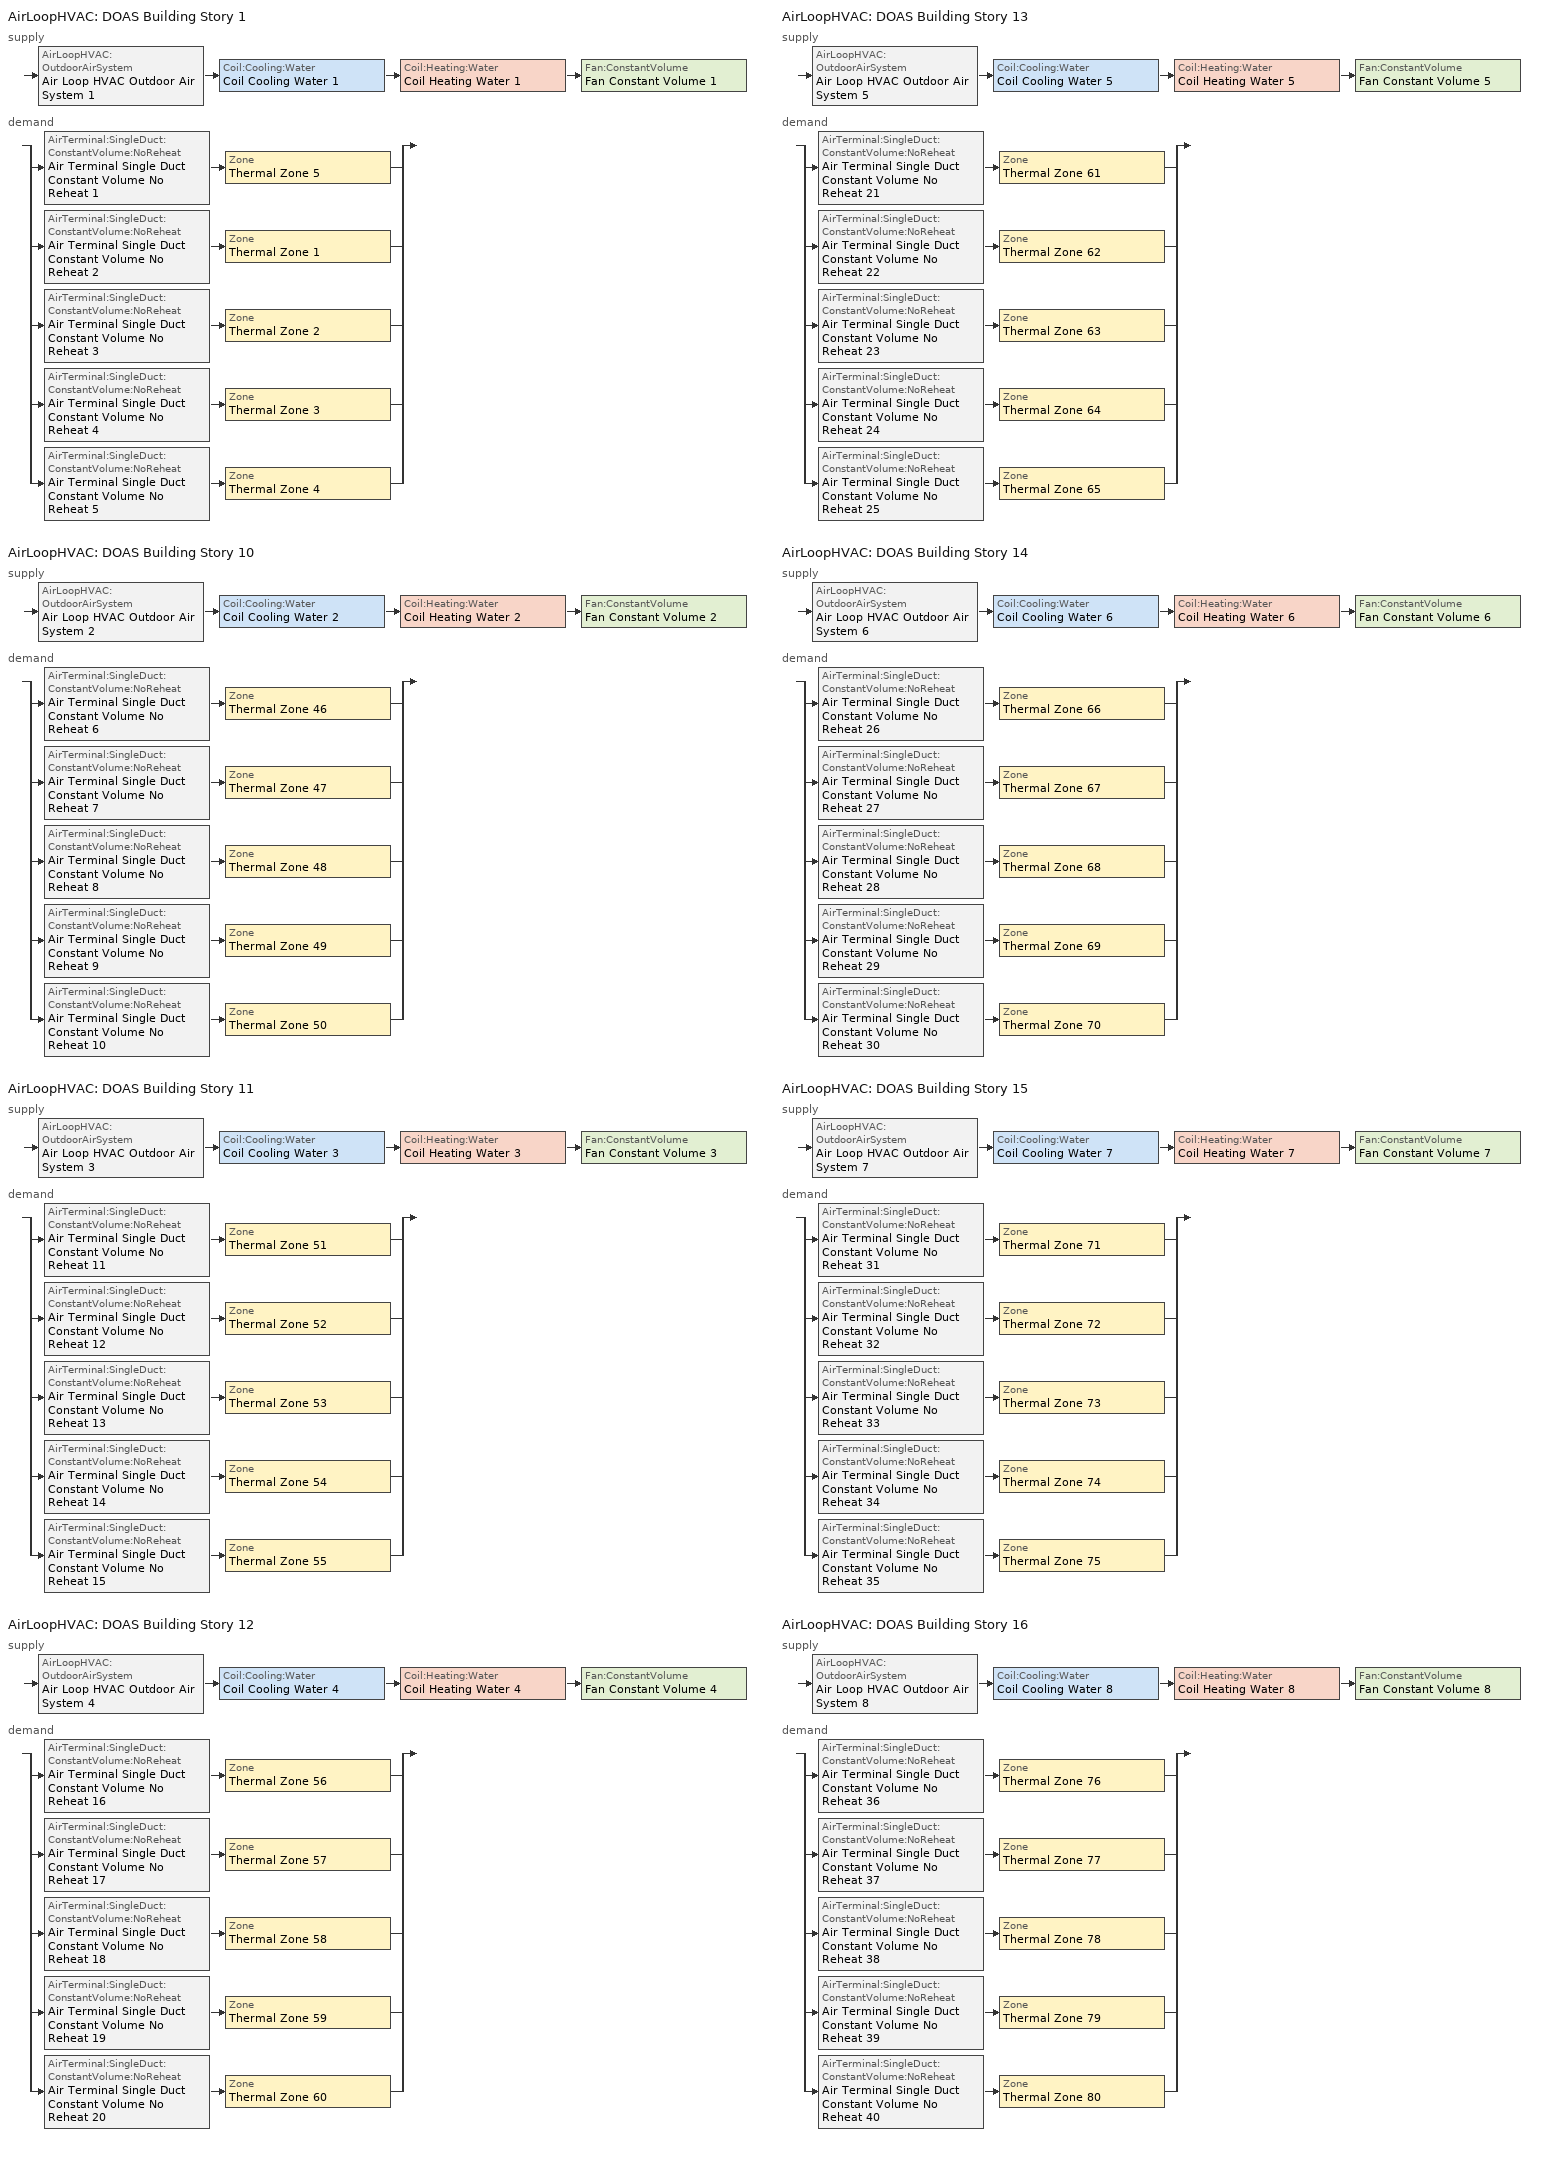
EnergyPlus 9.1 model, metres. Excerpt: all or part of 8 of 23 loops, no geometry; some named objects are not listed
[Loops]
AirLoopHVAC 'DOAS Building Story 1'
 supply: AirLoopHVAC:OutdoorAirSystem 'Air Loop HVAC Outdoor Air System 1' > Coil:Cooling:Water 'Coil Cooling Water 1' > Coil:Heating:Water 'Coil Heating Water 1' > Fan:ConstantVolume 'Fan Constant Volume 1'
 demand: split
  | AirTerminal:SingleDuct:ConstantVolume:NoReheat 'Air Terminal Single Duct Constant Volume No Reheat 1' > Zone 'Thermal Zone 5'
  | AirTerminal:SingleDuct:ConstantVolume:NoReheat 'Air Terminal Single Duct Constant Volume No Reheat 2' > Zone 'Thermal Zone 1'
  | AirTerminal:SingleDuct:ConstantVolume:NoReheat 'Air Terminal Single Duct Constant Volume No Reheat 3' > Zone 'Thermal Zone 2'
  | AirTerminal:SingleDuct:ConstantVolume:NoReheat 'Air Terminal Single Duct Constant Volume No Reheat 4' > Zone 'Thermal Zone 3'
  | AirTerminal:SingleDuct:ConstantVolume:NoReheat 'Air Terminal Single Duct Constant Volume No Reheat 5' > Zone 'Thermal Zone 4'
AirLoopHVAC 'DOAS Building Story 10'
 supply: AirLoopHVAC:OutdoorAirSystem 'Air Loop HVAC Outdoor Air System 2' > Coil:Cooling:Water 'Coil Cooling Water 2' > Coil:Heating:Water 'Coil Heating Water 2' > Fan:ConstantVolume 'Fan Constant Volume 2'
 demand: split
  | AirTerminal:SingleDuct:ConstantVolume:NoReheat 'Air Terminal Single Duct Constant Volume No Reheat 6' > Zone 'Thermal Zone 46'
  | AirTerminal:SingleDuct:ConstantVolume:NoReheat 'Air Terminal Single Duct Constant Volume No Reheat 7' > Zone 'Thermal Zone 47'
  | AirTerminal:SingleDuct:ConstantVolume:NoReheat 'Air Terminal Single Duct Constant Volume No Reheat 8' > Zone 'Thermal Zone 48'
  | AirTerminal:SingleDuct:ConstantVolume:NoReheat 'Air Terminal Single Duct Constant Volume No Reheat 9' > Zone 'Thermal Zone 49'
  | AirTerminal:SingleDuct:ConstantVolume:NoReheat 'Air Terminal Single Duct Constant Volume No Reheat 10' > Zone 'Thermal Zone 50'
AirLoopHVAC 'DOAS Building Story 11'
 supply: AirLoopHVAC:OutdoorAirSystem 'Air Loop HVAC Outdoor Air System 3' > Coil:Cooling:Water 'Coil Cooling Water 3' > Coil:Heating:Water 'Coil Heating Water 3' > Fan:ConstantVolume 'Fan Constant Volume 3'
 demand: split
  | AirTerminal:SingleDuct:ConstantVolume:NoReheat 'Air Terminal Single Duct Constant Volume No Reheat 11' > Zone 'Thermal Zone 51'
  | AirTerminal:SingleDuct:ConstantVolume:NoReheat 'Air Terminal Single Duct Constant Volume No Reheat 12' > Zone 'Thermal Zone 52'
  | AirTerminal:SingleDuct:ConstantVolume:NoReheat 'Air Terminal Single Duct Constant Volume No Reheat 13' > Zone 'Thermal Zone 53'
  | AirTerminal:SingleDuct:ConstantVolume:NoReheat 'Air Terminal Single Duct Constant Volume No Reheat 14' > Zone 'Thermal Zone 54'
  | AirTerminal:SingleDuct:ConstantVolume:NoReheat 'Air Terminal Single Duct Constant Volume No Reheat 15' > Zone 'Thermal Zone 55'
AirLoopHVAC 'DOAS Building Story 12'
 supply: AirLoopHVAC:OutdoorAirSystem 'Air Loop HVAC Outdoor Air System 4' > Coil:Cooling:Water 'Coil Cooling Water 4' > Coil:Heating:Water 'Coil Heating Water 4' > Fan:ConstantVolume 'Fan Constant Volume 4'
 demand: split
  | AirTerminal:SingleDuct:ConstantVolume:NoReheat 'Air Terminal Single Duct Constant Volume No Reheat 16' > Zone 'Thermal Zone 56'
  | AirTerminal:SingleDuct:ConstantVolume:NoReheat 'Air Terminal Single Duct Constant Volume No Reheat 17' > Zone 'Thermal Zone 57'
  | AirTerminal:SingleDuct:ConstantVolume:NoReheat 'Air Terminal Single Duct Constant Volume No Reheat 18' > Zone 'Thermal Zone 58'
  | AirTerminal:SingleDuct:ConstantVolume:NoReheat 'Air Terminal Single Duct Constant Volume No Reheat 19' > Zone 'Thermal Zone 59'
  | AirTerminal:SingleDuct:ConstantVolume:NoReheat 'Air Terminal Single Duct Constant Volume No Reheat 20' > Zone 'Thermal Zone 60'
AirLoopHVAC 'DOAS Building Story 13'
 supply: AirLoopHVAC:OutdoorAirSystem 'Air Loop HVAC Outdoor Air System 5' > Coil:Cooling:Water 'Coil Cooling Water 5' > Coil:Heating:Water 'Coil Heating Water 5' > Fan:ConstantVolume 'Fan Constant Volume 5'
 demand: split
  | AirTerminal:SingleDuct:ConstantVolume:NoReheat 'Air Terminal Single Duct Constant Volume No Reheat 21' > Zone 'Thermal Zone 61'
  | AirTerminal:SingleDuct:ConstantVolume:NoReheat 'Air Terminal Single Duct Constant Volume No Reheat 22' > Zone 'Thermal Zone 62'
  | AirTerminal:SingleDuct:ConstantVolume:NoReheat 'Air Terminal Single Duct Constant Volume No Reheat 23' > Zone 'Thermal Zone 63'
  | AirTerminal:SingleDuct:ConstantVolume:NoReheat 'Air Terminal Single Duct Constant Volume No Reheat 24' > Zone 'Thermal Zone 64'
  | AirTerminal:SingleDuct:ConstantVolume:NoReheat 'Air Terminal Single Duct Constant Volume No Reheat 25' > Zone 'Thermal Zone 65'
AirLoopHVAC 'DOAS Building Story 14'
 supply: AirLoopHVAC:OutdoorAirSystem 'Air Loop HVAC Outdoor Air System 6' > Coil:Cooling:Water 'Coil Cooling Water 6' > Coil:Heating:Water 'Coil Heating Water 6' > Fan:ConstantVolume 'Fan Constant Volume 6'
 demand: split
  | AirTerminal:SingleDuct:ConstantVolume:NoReheat 'Air Terminal Single Duct Constant Volume No Reheat 26' > Zone 'Thermal Zone 66'
  | AirTerminal:SingleDuct:ConstantVolume:NoReheat 'Air Terminal Single Duct Constant Volume No Reheat 27' > Zone 'Thermal Zone 67'
  | AirTerminal:SingleDuct:ConstantVolume:NoReheat 'Air Terminal Single Duct Constant Volume No Reheat 28' > Zone 'Thermal Zone 68'
  | AirTerminal:SingleDuct:ConstantVolume:NoReheat 'Air Terminal Single Duct Constant Volume No Reheat 29' > Zone 'Thermal Zone 69'
  | AirTerminal:SingleDuct:ConstantVolume:NoReheat 'Air Terminal Single Duct Constant Volume No Reheat 30' > Zone 'Thermal Zone 70'
AirLoopHVAC 'DOAS Building Story 15'
 supply: AirLoopHVAC:OutdoorAirSystem 'Air Loop HVAC Outdoor Air System 7' > Coil:Cooling:Water 'Coil Cooling Water 7' > Coil:Heating:Water 'Coil Heating Water 7' > Fan:ConstantVolume 'Fan Constant Volume 7'
 demand: split
  | AirTerminal:SingleDuct:ConstantVolume:NoReheat 'Air Terminal Single Duct Constant Volume No Reheat 31' > Zone 'Thermal Zone 71'
  | AirTerminal:SingleDuct:ConstantVolume:NoReheat 'Air Terminal Single Duct Constant Volume No Reheat 32' > Zone 'Thermal Zone 72'
  | AirTerminal:SingleDuct:ConstantVolume:NoReheat 'Air Terminal Single Duct Constant Volume No Reheat 33' > Zone 'Thermal Zone 73'
  | AirTerminal:SingleDuct:ConstantVolume:NoReheat 'Air Terminal Single Duct Constant Volume No Reheat 34' > Zone 'Thermal Zone 74'
  | AirTerminal:SingleDuct:ConstantVolume:NoReheat 'Air Terminal Single Duct Constant Volume No Reheat 35' > Zone 'Thermal Zone 75'
AirLoopHVAC 'DOAS Building Story 16'
 supply: AirLoopHVAC:OutdoorAirSystem 'Air Loop HVAC Outdoor Air System 8' > Coil:Cooling:Water 'Coil Cooling Water 8' > Coil:Heating:Water 'Coil Heating Water 8' > Fan:ConstantVolume 'Fan Constant Volume 8'
 demand: split
  | AirTerminal:SingleDuct:ConstantVolume:NoReheat 'Air Terminal Single Duct Constant Volume No Reheat 36' > Zone 'Thermal Zone 76'
  | AirTerminal:SingleDuct:ConstantVolume:NoReheat 'Air Terminal Single Duct Constant Volume No Reheat 37' > Zone 'Thermal Zone 77'
  | AirTerminal:SingleDuct:ConstantVolume:NoReheat 'Air Terminal Single Duct Constant Volume No Reheat 38' > Zone 'Thermal Zone 78'
  | AirTerminal:SingleDuct:ConstantVolume:NoReheat 'Air Terminal Single Duct Constant Volume No Reheat 39' > Zone 'Thermal Zone 79'
  | AirTerminal:SingleDuct:ConstantVolume:NoReheat 'Air Terminal Single Duct Constant Volume No Reheat 40' > Zone 'Thermal Zone 80'
[ZoneControl:Thermostat]
Name | Zone or ZoneList | Control Type Schedule | Control 1
Thermal Zone 1 Thermostat | Thermal Zone 1 | Thermal Zone 1 Thermostat Schedule | Thermostat Setpoint Dual Setpoint 1
Thermal Zone 2 Thermostat | Thermal Zone 2 | Thermal Zone 2 Thermostat Schedule | Thermostat Setpoint Dual Setpoint 20
Thermal Zone 3 Thermostat | Thermal Zone 3 | Thermal Zone 3 Thermostat Schedule | Thermostat Setpoint Dual Setpoint 19
Thermal Zone 4 Thermostat | Thermal Zone 4 | Thermal Zone 4 Thermostat Schedule | Thermostat Setpoint Dual Setpoint 16
Thermal Zone 46 Thermostat | Thermal Zone 46 | Thermal Zone 46 Thermostat Schedule | Thermostat Setpoint Dual Setpoint 75
Thermal Zone 47 Thermostat | Thermal Zone 47 | Thermal Zone 47 Thermostat Schedule | Thermostat Setpoint Dual Setpoint 76
Thermal Zone 48 Thermostat | Thermal Zone 48 | Thermal Zone 48 Thermostat Schedule | Thermostat Setpoint Dual Setpoint 77
Thermal Zone 49 Thermostat | Thermal Zone 49 | Thermal Zone 49 Thermostat Schedule | Thermostat Setpoint Dual Setpoint 78
Thermal Zone 5 Thermostat | Thermal Zone 5 | Thermal Zone 5 Thermostat Schedule | Thermostat Setpoint Dual Setpoint 17
Thermal Zone 50 Thermostat | Thermal Zone 50 | Thermal Zone 50 Thermostat Schedule | Thermostat Setpoint Dual Setpoint 79
Thermal Zone 51 Thermostat | Thermal Zone 51 | Thermal Zone 51 Thermostat Schedule | Thermostat Setpoint Dual Setpoint 80
Thermal Zone 52 Thermostat | Thermal Zone 52 | Thermal Zone 52 Thermostat Schedule | Thermostat Setpoint Dual Setpoint 81
Thermal Zone 53 Thermostat | Thermal Zone 53 | Thermal Zone 53 Thermostat Schedule | Thermostat Setpoint Dual Setpoint 82
Thermal Zone 54 Thermostat | Thermal Zone 54 | Thermal Zone 54 Thermostat Schedule | Thermostat Setpoint Dual Setpoint 83
Thermal Zone 55 Thermostat | Thermal Zone 55 | Thermal Zone 55 Thermostat Schedule | Thermostat Setpoint Dual Setpoint 84
Thermal Zone 56 Thermostat | Thermal Zone 56 | Thermal Zone 56 Thermostat Schedule | Thermostat Setpoint Dual Setpoint 85
Thermal Zone 57 Thermostat | Thermal Zone 57 | Thermal Zone 57 Thermostat Schedule | Thermostat Setpoint Dual Setpoint 86
Thermal Zone 58 Thermostat | Thermal Zone 58 | Thermal Zone 58 Thermostat Schedule | Thermostat Setpoint Dual Setpoint 87
Thermal Zone 59 Thermostat | Thermal Zone 59 | Thermal Zone 59 Thermostat Schedule | Thermostat Setpoint Dual Setpoint 88
Thermal Zone 60 Thermostat | Thermal Zone 60 | Thermal Zone 60 Thermostat Schedule | Thermostat Setpoint Dual Setpoint 89
Thermal Zone 61 Thermostat | Thermal Zone 61 | Thermal Zone 61 Thermostat Schedule | Thermostat Setpoint Dual Setpoint 90
Thermal Zone 62 Thermostat | Thermal Zone 62 | Thermal Zone 62 Thermostat Schedule | Thermostat Setpoint Dual Setpoint 91
Thermal Zone 63 Thermostat | Thermal Zone 63 | Thermal Zone 63 Thermostat Schedule | Thermostat Setpoint Dual Setpoint 92
Thermal Zone 64 Thermostat | Thermal Zone 64 | Thermal Zone 64 Thermostat Schedule | Thermostat Setpoint Dual Setpoint 93
Thermal Zone 65 Thermostat | Thermal Zone 65 | Thermal Zone 65 Thermostat Schedule | Thermostat Setpoint Dual Setpoint 94
Thermal Zone 66 Thermostat | Thermal Zone 66 | Thermal Zone 66 Thermostat Schedule | Thermostat Setpoint Dual Setpoint 95
Thermal Zone 67 Thermostat | Thermal Zone 67 | Thermal Zone 67 Thermostat Schedule | Thermostat Setpoint Dual Setpoint 96
Thermal Zone 68 Thermostat | Thermal Zone 68 | Thermal Zone 68 Thermostat Schedule | Thermostat Setpoint Dual Setpoint 97
Thermal Zone 69 Thermostat | Thermal Zone 69 | Thermal Zone 69 Thermostat Schedule | Thermostat Setpoint Dual Setpoint 98
Thermal Zone 70 Thermostat | Thermal Zone 70 | Thermal Zone 70 Thermostat Schedule | Thermostat Setpoint Dual Setpoint 99
Thermal Zone 71 Thermostat | Thermal Zone 71 | Thermal Zone 71 Thermostat Schedule | Thermostat Setpoint Dual Setpoint 100
Thermal Zone 72 Thermostat | Thermal Zone 72 | Thermal Zone 72 Thermostat Schedule | Thermostat Setpoint Dual Setpoint 40
Thermal Zone 73 Thermostat | Thermal Zone 73 | Thermal Zone 73 Thermostat Schedule | Thermostat Setpoint Dual Setpoint 41
Thermal Zone 74 Thermostat | Thermal Zone 74 | Thermal Zone 74 Thermostat Schedule | Thermostat Setpoint Dual Setpoint 42
Thermal Zone 75 Thermostat | Thermal Zone 75 | Thermal Zone 75 Thermostat Schedule | Thermostat Setpoint Dual Setpoint 43
Thermal Zone 76 Thermostat | Thermal Zone 76 | Thermal Zone 76 Thermostat Schedule | Thermostat Setpoint Dual Setpoint 44
Thermal Zone 77 Thermostat | Thermal Zone 77 | Thermal Zone 77 Thermostat Schedule | Thermostat Setpoint Dual Setpoint 45
Thermal Zone 78 Thermostat | Thermal Zone 78 | Thermal Zone 78 Thermostat Schedule | Thermostat Setpoint Dual Setpoint 38
Thermal Zone 79 Thermostat | Thermal Zone 79 | Thermal Zone 79 Thermostat Schedule | Thermostat Setpoint Dual Setpoint 39
Thermal Zone 80 Thermostat | Thermal Zone 80 | Thermal Zone 80 Thermostat Schedule | Thermostat Setpoint Dual Setpoint 37
[ThermostatSetpoint:DualSetpoint] Heating Setpoint Temperature Schedule=Medium Office HtgSetp; Cooling Setpoint Temperature Schedule=Medium Office ClgSetp
Thermostat Setpoint Dual Setpoint 1; Thermostat Setpoint Dual Setpoint 20; Thermostat Setpoint Dual Setpoint 19; Thermostat Setpoint Dual Setpoint 16; Thermostat Setpoint Dual Setpoint 75; Thermostat Setpoint Dual Setpoint 76; Thermostat Setpoint Dual Setpoint 77; Thermostat Setpoint Dual Setpoint 78; Thermostat Setpoint Dual Setpoint 17; Thermostat Setpoint Dual Setpoint 79; Thermostat Setpoint Dual Setpoint 80; Thermostat Setpoint Dual Setpoint 81; Thermostat Setpoint Dual Setpoint 82; Thermostat Setpoint Dual Setpoint 83; Thermostat Setpoint Dual Setpoint 84; Thermostat Setpoint Dual Setpoint 85; Thermostat Setpoint Dual Setpoint 86; Thermostat Setpoint Dual Setpoint 87; Thermostat Setpoint Dual Setpoint 88; Thermostat Setpoint Dual Setpoint 89; Thermostat Setpoint Dual Setpoint 90; Thermostat Setpoint Dual Setpoint 91; Thermostat Setpoint Dual Setpoint 92; Thermostat Setpoint Dual Setpoint 93; Thermostat Setpoint Dual Setpoint 94; Thermostat Setpoint Dual Setpoint 95; Thermostat Setpoint Dual Setpoint 96; Thermostat Setpoint Dual Setpoint 97; Thermostat Setpoint Dual Setpoint 98; Thermostat Setpoint Dual Setpoint 99; Thermostat Setpoint Dual Setpoint 100; Thermostat Setpoint Dual Setpoint 40; Thermostat Setpoint Dual Setpoint 41; Thermostat Setpoint Dual Setpoint 42; Thermostat Setpoint Dual Setpoint 43; Thermostat Setpoint Dual Setpoint 44; Thermostat Setpoint Dual Setpoint 45; Thermostat Setpoint Dual Setpoint 38; Thermostat Setpoint Dual Setpoint 39; Thermostat Setpoint Dual Setpoint 37
[AirTerminal:SingleDuct:ConstantVolume:NoReheat] Availability Schedule=Always On Discrete; Maximum Air Flow Rate {m3/s}=AutoSize
Air Terminal Single Duct Constant Volume No Reheat 2; Air Terminal Single Duct Constant Volume No Reheat 3; Air Terminal Single Duct Constant Volume No Reheat 4; Air Terminal Single Duct Constant Volume No Reheat 5; Air Terminal Single Duct Constant Volume No Reheat 6; Air Terminal Single Duct Constant Volume No Reheat 7; Air Terminal Single Duct Constant Volume No Reheat 8; Air Terminal Single Duct Constant Volume No Reheat 9; Air Terminal Single Duct Constant Volume No Reheat 1; Air Terminal Single Duct Constant Volume No Reheat 10; Air Terminal Single Duct Constant Volume No Reheat 11; Air Terminal Single Duct Constant Volume No Reheat 12; Air Terminal Single Duct Constant Volume No Reheat 13; Air Terminal Single Duct Constant Volume No Reheat 14; Air Terminal Single Duct Constant Volume No Reheat 15; Air Terminal Single Duct Constant Volume No Reheat 16; Air Terminal Single Duct Constant Volume No Reheat 17; Air Terminal Single Duct Constant Volume No Reheat 18; Air Terminal Single Duct Constant Volume No Reheat 19; Air Terminal Single Duct Constant Volume No Reheat 20; Air Terminal Single Duct Constant Volume No Reheat 21; Air Terminal Single Duct Constant Volume No Reheat 22; Air Terminal Single Duct Constant Volume No Reheat 23; Air Terminal Single Duct Constant Volume No Reheat 24; Air Terminal Single Duct Constant Volume No Reheat 25; Air Terminal Single Duct Constant Volume No Reheat 26; Air Terminal Single Duct Constant Volume No Reheat 27; Air Terminal Single Duct Constant Volume No Reheat 28; Air Terminal Single Duct Constant Volume No Reheat 29; Air Terminal Single Duct Constant Volume No Reheat 30; Air Terminal Single Duct Constant Volume No Reheat 31; Air Terminal Single Duct Constant Volume No Reheat 32; Air Terminal Single Duct Constant Volume No Reheat 33; Air Terminal Single Duct Constant Volume No Reheat 34; Air Terminal Single Duct Constant Volume No Reheat 35; Air Terminal Single Duct Constant Volume No Reheat 36; Air Terminal Single Duct Constant Volume No Reheat 37; Air Terminal Single Duct Constant Volume No Reheat 38; Air Terminal Single Duct Constant Volume No Reheat 39; Air Terminal Single Duct Constant Volume No Reheat 40
[Coil:Cooling:Water] Availability Schedule=Always On Discrete; Design Water Flow Rate {m3/s}=Autosize; Design Air Flow Rate {m3/s}=Autosize; Design Inlet Water Temperature {C}=Autosize; Design Inlet Air Temperature {C}=Autosize; Design Outlet Air Temperature {C}=Autosize; Design Inlet Air Humidity Ratio {kgWater/kgDryAir}=Autosize; Design Outlet Air Humidity Ratio {kgWater/kgDryAir}=Autosize; Type of Analysis=SimpleAnalysis; Heat Exchanger Configuration=CrossFlow
Coil Cooling Water 1; Coil Cooling Water 2; Coil Cooling Water 3; Coil Cooling Water 4; Coil Cooling Water 5; Coil Cooling Water 6; Coil Cooling Water 7; Coil Cooling Water 8
[Coil:Heating:Water] Availability Schedule=Always On Discrete; U-Factor Times Area Value {W/K}=Autosize; Maximum Water Flow Rate {m3/s}=Autosize; Performance Input Method=UFactorTimesAreaAndDesignWaterFlowRate; Rated Capacity {W}=Autosize; Rated Inlet Water Temperature {C}=82.2; Rated Inlet Air Temperature {C}=16.6; Rated Outlet Water Temperature {C}=71.1; Rated Outlet Air Temperature {C}=32.2; Rated Ratio for Air and Water Convection=0.5
Coil Heating Water 1; Coil Heating Water 2; Coil Heating Water 3; Coil Heating Water 4; Coil Heating Water 5; Coil Heating Water 6; Coil Heating Water 7; Coil Heating Water 8
[Zone equipment]
Thermal Zone 1: Air Terminal Single Duct Constant Volume No Reheat 2, Zone HVAC Four Pipe Fan Coil 58
Thermal Zone 2: Air Terminal Single Duct Constant Volume No Reheat 3, Zone HVAC Four Pipe Fan Coil 57
Thermal Zone 3: Air Terminal Single Duct Constant Volume No Reheat 4, Zone HVAC Four Pipe Fan Coil 100
Thermal Zone 4: Air Terminal Single Duct Constant Volume No Reheat 5, Zone HVAC Four Pipe Fan Coil 72
Thermal Zone 46: Air Terminal Single Duct Constant Volume No Reheat 6, Zone HVAC Four Pipe Fan Coil 73
Thermal Zone 47: Air Terminal Single Duct Constant Volume No Reheat 7, Zone HVAC Four Pipe Fan Coil 68
Thermal Zone 48: Air Terminal Single Duct Constant Volume No Reheat 8, Zone HVAC Four Pipe Fan Coil 47
Thermal Zone 49: Air Terminal Single Duct Constant Volume No Reheat 9, Zone HVAC Four Pipe Fan Coil 45
Thermal Zone 5: Air Terminal Single Duct Constant Volume No Reheat 1, Zone HVAC Four Pipe Fan Coil 33
Thermal Zone 50: Air Terminal Single Duct Constant Volume No Reheat 10, Zone HVAC Four Pipe Fan Coil 43
Thermal Zone 51: Air Terminal Single Duct Constant Volume No Reheat 11, Zone HVAC Four Pipe Fan Coil 42
Thermal Zone 52: Air Terminal Single Duct Constant Volume No Reheat 12, Zone HVAC Four Pipe Fan Coil 38
Thermal Zone 53: Air Terminal Single Duct Constant Volume No Reheat 13, Zone HVAC Four Pipe Fan Coil 37
Thermal Zone 54: Air Terminal Single Duct Constant Volume No Reheat 14, Zone HVAC Four Pipe Fan Coil 39
Thermal Zone 55: Air Terminal Single Duct Constant Volume No Reheat 15, Zone HVAC Four Pipe Fan Coil 36
Thermal Zone 56: Air Terminal Single Duct Constant Volume No Reheat 16, Zone HVAC Four Pipe Fan Coil 44
Thermal Zone 57: Air Terminal Single Duct Constant Volume No Reheat 17, Zone HVAC Four Pipe Fan Coil 26
Thermal Zone 58: Air Terminal Single Duct Constant Volume No Reheat 18, Zone HVAC Four Pipe Fan Coil 22
Thermal Zone 59: Air Terminal Single Duct Constant Volume No Reheat 19, Zone HVAC Four Pipe Fan Coil 34
Thermal Zone 60: Air Terminal Single Duct Constant Volume No Reheat 20, Zone HVAC Four Pipe Fan Coil 32
Thermal Zone 61: Air Terminal Single Duct Constant Volume No Reheat 21, Zone HVAC Four Pipe Fan Coil 88
Thermal Zone 62: Air Terminal Single Duct Constant Volume No Reheat 22, Zone HVAC Four Pipe Fan Coil 31
Thermal Zone 63: Air Terminal Single Duct Constant Volume No Reheat 23, Zone HVAC Four Pipe Fan Coil 29
Thermal Zone 64: Air Terminal Single Duct Constant Volume No Reheat 24, Zone HVAC Four Pipe Fan Coil 28
Thermal Zone 65: Air Terminal Single Duct Constant Volume No Reheat 25, Zone HVAC Four Pipe Fan Coil 27
Thermal Zone 66: Air Terminal Single Duct Constant Volume No Reheat 26, Zone HVAC Four Pipe Fan Coil 25
Thermal Zone 67: Air Terminal Single Duct Constant Volume No Reheat 27, Zone HVAC Four Pipe Fan Coil 91
Thermal Zone 68: Air Terminal Single Duct Constant Volume No Reheat 28, Zone HVAC Four Pipe Fan Coil 24
Thermal Zone 69: Air Terminal Single Duct Constant Volume No Reheat 29, Zone HVAC Four Pipe Fan Coil 41
Thermal Zone 70: Air Terminal Single Duct Constant Volume No Reheat 30, Zone HVAC Four Pipe Fan Coil 67
Thermal Zone 71: Air Terminal Single Duct Constant Volume No Reheat 31, Zone HVAC Four Pipe Fan Coil 35
Thermal Zone 72: Air Terminal Single Duct Constant Volume No Reheat 32, Zone HVAC Four Pipe Fan Coil 70
Thermal Zone 73: Air Terminal Single Duct Constant Volume No Reheat 33, Zone HVAC Four Pipe Fan Coil 23
Thermal Zone 74: Air Terminal Single Duct Constant Volume No Reheat 34, Zone HVAC Four Pipe Fan Coil 20
Thermal Zone 75: Air Terminal Single Duct Constant Volume No Reheat 35, Zone HVAC Four Pipe Fan Coil 66
Thermal Zone 76: Air Terminal Single Duct Constant Volume No Reheat 36, Zone HVAC Four Pipe Fan Coil 18
Thermal Zone 77: Air Terminal Single Duct Constant Volume No Reheat 37, Zone HVAC Four Pipe Fan Coil 11
Thermal Zone 78: Air Terminal Single Duct Constant Volume No Reheat 38, Zone HVAC Four Pipe Fan Coil 30
Thermal Zone 79: Air Terminal Single Duct Constant Volume No Reheat 39, Zone HVAC Four Pipe Fan Coil 17
Thermal Zone 80: Air Terminal Single Duct Constant Volume No Reheat 40, Zone HVAC Four Pipe Fan Coil 19
[Sizing:Zone] Zone Cooling Design Supply Air Temperature Input Method=SupplyAirTemperature; Zone Cooling Design Supply Air Temperature {C}=14; Zone Cooling Design Supply Air Temperature Difference {deltaC}=11.11; Zone Heating Design Supply Air Temperature Input Method=SupplyAirTemperature; Zone Heating Design Supply Air Temperature {C}=40; Zone Heating Design Supply Air Temperature Difference {deltaC}=11.11; Zone Cooling Design Supply Air Humidity Ratio {kgWater/kgDryAir}=0.0085; Zone Heating Design Supply Air Humidity Ratio {kgWater/kgDryAir}=0.008; Design Specification Outdoor Air Object=90.1-2010 - Office - OpenOffice Ventilation; Zone Heating Sizing Factor=1.25; Zone Cooling Sizing Factor=1.15; Cooling Design Air Flow Method=DesignDay; Cooling Design Air Flow Rate {m3/s}=0; Cooling Minimum Air Flow per Zone Floor Area {m3/s-m2}=0.000762; Cooling Minimum Air Flow {m3/s}=0; Cooling Minimum Air Flow Fraction=0; Heating Design Air Flow Method=DesignDay; Heating Design Air Flow Rate {m3/s}=0; Heating Maximum Air Flow per Zone Floor Area {m3/s-m2}=0.002032; Heating Maximum Air Flow {m3/s}=0.141576; Heating Maximum Air Flow Fraction=0.3; Account for Dedicated Outdoor Air System=No
Name | Design Specification Zone Air Distribution Object
Thermal Zone 1 | Thermal Zone 1 Design Spec Zone Air Dist
Thermal Zone 2 | Thermal Zone 2 Design Spec Zone Air Dist
Thermal Zone 3 | Thermal Zone 3 Design Spec Zone Air Dist
Thermal Zone 4 | Thermal Zone 4 Design Spec Zone Air Dist
Thermal Zone 46 | Thermal Zone 46 Design Spec Zone Air Dist
Thermal Zone 47 | Thermal Zone 47 Design Spec Zone Air Dist
Thermal Zone 48 | Thermal Zone 48 Design Spec Zone Air Dist
Thermal Zone 49 | Thermal Zone 49 Design Spec Zone Air Dist
Thermal Zone 5 | Thermal Zone 5 Design Spec Zone Air Dist
Thermal Zone 50 | Thermal Zone 50 Design Spec Zone Air Dist
Thermal Zone 51 | Thermal Zone 51 Design Spec Zone Air Dist
Thermal Zone 52 | Thermal Zone 52 Design Spec Zone Air Dist
Thermal Zone 53 | Thermal Zone 53 Design Spec Zone Air Dist
Thermal Zone 54 | Thermal Zone 54 Design Spec Zone Air Dist
Thermal Zone 55 | Thermal Zone 55 Design Spec Zone Air Dist
Thermal Zone 56 | Thermal Zone 56 Design Spec Zone Air Dist
Thermal Zone 57 | Thermal Zone 57 Design Spec Zone Air Dist
Thermal Zone 58 | Thermal Zone 58 Design Spec Zone Air Dist
Thermal Zone 59 | Thermal Zone 59 Design Spec Zone Air Dist
Thermal Zone 60 | Thermal Zone 60 Design Spec Zone Air Dist
Thermal Zone 61 | Thermal Zone 61 Design Spec Zone Air Dist
Thermal Zone 62 | Thermal Zone 62 Design Spec Zone Air Dist
Thermal Zone 63 | Thermal Zone 63 Design Spec Zone Air Dist
Thermal Zone 64 | Thermal Zone 64 Design Spec Zone Air Dist
Thermal Zone 65 | Thermal Zone 65 Design Spec Zone Air Dist
Thermal Zone 66 | Thermal Zone 66 Design Spec Zone Air Dist
Thermal Zone 67 | Thermal Zone 67 Design Spec Zone Air Dist
Thermal Zone 68 | Thermal Zone 68 Design Spec Zone Air Dist
Thermal Zone 69 | Thermal Zone 69 Design Spec Zone Air Dist
Thermal Zone 70 | Thermal Zone 70 Design Spec Zone Air Dist
Thermal Zone 71 | Thermal Zone 71 Design Spec Zone Air Dist
Thermal Zone 72 | Thermal Zone 72 Design Spec Zone Air Dist
Thermal Zone 73 | Thermal Zone 73 Design Spec Zone Air Dist
Thermal Zone 74 | Thermal Zone 74 Design Spec Zone Air Dist
Thermal Zone 75 | Thermal Zone 75 Design Spec Zone Air Dist
Thermal Zone 76 | Thermal Zone 76 Design Spec Zone Air Dist
Thermal Zone 77 | Thermal Zone 77 Design Spec Zone Air Dist
Thermal Zone 78 | Thermal Zone 78 Design Spec Zone Air Dist
Thermal Zone 79 | Thermal Zone 79 Design Spec Zone Air Dist
Thermal Zone 80 | Thermal Zone 80 Design Spec Zone Air Dist
[DesignSpecification:ZoneAirDistribution] Zone Air Distribution Effectiveness in Cooling Mode=1; Zone Air Distribution Effectiveness in Heating Mode=1
Thermal Zone 1 Design Spec Zone Air Dist; Thermal Zone 2 Design Spec Zone Air Dist; Thermal Zone 3 Design Spec Zone Air Dist; Thermal Zone 4 Design Spec Zone Air Dist; Thermal Zone 46 Design Spec Zone Air Dist; Thermal Zone 47 Design Spec Zone Air Dist; Thermal Zone 48 Design Spec Zone Air Dist; Thermal Zone 49 Design Spec Zone Air Dist; Thermal Zone 5 Design Spec Zone Air Dist; Thermal Zone 50 Design Spec Zone Air Dist; Thermal Zone 51 Design Spec Zone Air Dist; Thermal Zone 52 Design Spec Zone Air Dist; Thermal Zone 53 Design Spec Zone Air Dist; Thermal Zone 54 Design Spec Zone Air Dist; Thermal Zone 55 Design Spec Zone Air Dist; Thermal Zone 56 Design Spec Zone Air Dist; Thermal Zone 57 Design Spec Zone Air Dist; Thermal Zone 58 Design Spec Zone Air Dist; Thermal Zone 59 Design Spec Zone Air Dist; Thermal Zone 60 Design Spec Zone Air Dist; Thermal Zone 61 Design Spec Zone Air Dist; Thermal Zone 62 Design Spec Zone Air Dist; Thermal Zone 63 Design Spec Zone Air Dist; Thermal Zone 64 Design Spec Zone Air Dist; Thermal Zone 65 Design Spec Zone Air Dist; Thermal Zone 66 Design Spec Zone Air Dist; Thermal Zone 67 Design Spec Zone Air Dist; Thermal Zone 68 Design Spec Zone Air Dist; Thermal Zone 69 Design Spec Zone Air Dist; Thermal Zone 70 Design Spec Zone Air Dist; Thermal Zone 71 Design Spec Zone Air Dist; Thermal Zone 72 Design Spec Zone Air Dist; Thermal Zone 73 Design Spec Zone Air Dist; Thermal Zone 74 Design Spec Zone Air Dist; Thermal Zone 75 Design Spec Zone Air Dist; Thermal Zone 76 Design Spec Zone Air Dist; Thermal Zone 77 Design Spec Zone Air Dist; Thermal Zone 78 Design Spec Zone Air Dist; Thermal Zone 79 Design Spec Zone Air Dist; Thermal Zone 80 Design Spec Zone Air Dist
[Controller:MechanicalVentilation] Availability Schedule=Always On Discrete; Demand Controlled Ventilation=No; System Outdoor Air Method=ZoneSum; Design Specification Outdoor Air Object Name 1=90.1-2010 - Office - OpenOffice Ventilation; Design Specification Outdoor Air Object Name 2=90.1-2010 - Office - OpenOffice Ventilation; Design Specification Outdoor Air Object Name 3=90.1-2010 - Office - OpenOffice Ventilation; Design Specification Outdoor Air Object Name 4=90.1-2010 - Office - OpenOffice Ventilation; Design Specification Outdoor Air Object Name 5=90.1-2010 - Office - OpenOffice Ventilation
Name | Zone 1 | Design Specification Zone Air Distribution Object Name 1 | Zone 2 | Design Specification Zone Air Distribution Object Name 2 | Zone 3 | Design Specification Zone Air Distribution Object Name 3 | Zone 4 | Design Specification Zone Air Distribution Object Name 4 | Zone 5 | Design Specification Zone Air Distribution Object Name 5
Controller Mechanical Ventilation 1 | Thermal Zone 1 | Thermal Zone 1 Design Spec Zone Air Dist | Thermal Zone 2 | Thermal Zone 2 Design Spec Zone Air Dist | Thermal Zone 3 | Thermal Zone 3 Design Spec Zone Air Dist | Thermal Zone 4 | Thermal Zone 4 Design Spec Zone Air Dist | Thermal Zone 5 | Thermal Zone 5 Design Spec Zone Air Dist
Controller Mechanical Ventilation 2 | Thermal Zone 46 | Thermal Zone 46 Design Spec Zone Air Dist | Thermal Zone 47 | Thermal Zone 47 Design Spec Zone Air Dist | Thermal Zone 48 | Thermal Zone 48 Design Spec Zone Air Dist | Thermal Zone 49 | Thermal Zone 49 Design Spec Zone Air Dist | Thermal Zone 50 | Thermal Zone 50 Design Spec Zone Air Dist
Controller Mechanical Ventilation 3 | Thermal Zone 51 | Thermal Zone 51 Design Spec Zone Air Dist | Thermal Zone 52 | Thermal Zone 52 Design Spec Zone Air Dist | Thermal Zone 53 | Thermal Zone 53 Design Spec Zone Air Dist | Thermal Zone 54 | Thermal Zone 54 Design Spec Zone Air Dist | Thermal Zone 55 | Thermal Zone 55 Design Spec Zone Air Dist
Controller Mechanical Ventilation 4 | Thermal Zone 56 | Thermal Zone 56 Design Spec Zone Air Dist | Thermal Zone 57 | Thermal Zone 57 Design Spec Zone Air Dist | Thermal Zone 58 | Thermal Zone 58 Design Spec Zone Air Dist | Thermal Zone 59 | Thermal Zone 59 Design Spec Zone Air Dist | Thermal Zone 60 | Thermal Zone 60 Design Spec Zone Air Dist
Controller Mechanical Ventilation 5 | Thermal Zone 61 | Thermal Zone 61 Design Spec Zone Air Dist | Thermal Zone 62 | Thermal Zone 62 Design Spec Zone Air Dist | Thermal Zone 63 | Thermal Zone 63 Design Spec Zone Air Dist | Thermal Zone 64 | Thermal Zone 64 Design Spec Zone Air Dist | Thermal Zone 65 | Thermal Zone 65 Design Spec Zone Air Dist
Controller Mechanical Ventilation 6 | Thermal Zone 66 | Thermal Zone 66 Design Spec Zone Air Dist | Thermal Zone 67 | Thermal Zone 67 Design Spec Zone Air Dist | Thermal Zone 68 | Thermal Zone 68 Design Spec Zone Air Dist | Thermal Zone 69 | Thermal Zone 69 Design Spec Zone Air Dist | Thermal Zone 70 | Thermal Zone 70 Design Spec Zone Air Dist
Controller Mechanical Ventilation 7 | Thermal Zone 71 | Thermal Zone 71 Design Spec Zone Air Dist | Thermal Zone 72 | Thermal Zone 72 Design Spec Zone Air Dist | Thermal Zone 73 | Thermal Zone 73 Design Spec Zone Air Dist | Thermal Zone 74 | Thermal Zone 74 Design Spec Zone Air Dist | Thermal Zone 75 | Thermal Zone 75 Design Spec Zone Air Dist
Controller Mechanical Ventilation 8 | Thermal Zone 76 | Thermal Zone 76 Design Spec Zone Air Dist | Thermal Zone 77 | Thermal Zone 77 Design Spec Zone Air Dist | Thermal Zone 78 | Thermal Zone 78 Design Spec Zone Air Dist | Thermal Zone 79 | Thermal Zone 79 Design Spec Zone Air Dist | Thermal Zone 80 | Thermal Zone 80 Design Spec Zone Air Dist
[DesignSpecification:OutdoorAir]
90.1-2010 - Office - OpenOffice Ventilation: Outdoor Air Method=Sum; Outdoor Air Flow per Person {m3/s-person}=0.00235974; Outdoor Air Flow per Zone Floor Area {m3/s-m2}=0.0003048; Outdoor Air Flow per Zone {m3/s}=0; Outdoor Air Flow Air Changes per Hour {1/hr}=0
[AirLoopHVAC] Design Supply Air Flow Rate {m3/s}=AutoSize
DOAS Building Story 1; DOAS Building Story 10; DOAS Building Story 11; DOAS Building Story 12; DOAS Building Story 13; DOAS Building Story 14; DOAS Building Story 15; DOAS Building Story 16
[Sizing:System] Type of Load to Size On=VentilationRequirement; Design Outdoor Air Flow Rate {m3/s}=Autosize; Central Heating Maximum System Air Flow Ratio=1; Preheat Design Temperature {C}=7; Preheat Design Humidity Ratio {kgWater/kgDryAir}=0.008; Precool Design Temperature {C}=12.8; Precool Design Humidity Ratio {kgWater/kgDryAir}=0.008; Central Cooling Design Supply Air Temperature {C}=12.8; Central Heating Design Supply Air Temperature {C}=40; Type of Zone Sum to Use=NonCoincident; 100% Outdoor Air in Cooling=Yes; 100% Outdoor Air in Heating=Yes; Central Cooling Design Supply Air Humidity Ratio {kgWater/kgDryAir}=0.0085; Central Heating Design Supply Air Humidity Ratio {kgWater/kgDryAir}=0.008; Cooling Supply Air Flow Rate Method=DesignDay; Cooling Supply Air Flow Rate {m3/s}=0; Cooling Supply Air Flow Rate Per Floor Area {m3/s-m2}=0.00996765; Cooling Fraction of Autosized Cooling Supply Air Flow Rate=1; Cooling Supply Air Flow Rate Per Unit Cooling Capacity {m3/s-W}=3.94755e-05; Heating Supply Air Flow Rate Method=DesignDay; Heating Supply Air Flow Rate {m3/s}=0; Heating Supply Air Flow Rate Per Floor Area {m3/s-m2}=0.00996765; Heating Fraction of Autosized Heating Supply Air Flow Rate=1; Heating Fraction of Autosized Cooling Supply Air Flow Rate=1; Heating Supply Air Flow Rate Per Unit Heating Capacity {m3/s-W}=3.15882e-05; System Outdoor Air Method=VentilationRateProcedure; Zone Maximum Outdoor Air Fraction=1; Cooling Design Capacity Method=CoolingDesignCapacity; Cooling Design Capacity {W}=Autosize; Cooling Design Capacity Per Floor Area {W/m2}=234.7; Fraction of Autosized Cooling Design Capacity=1; Heating Design Capacity Method=HeatingDesignCapacity; Heating Design Capacity {W}=Autosize; Heating Design Capacity Per Floor Area {W/m2}=157; Fraction of Autosized Heating Design Capacity=1; Central Cooling Capacity Control Method=OnOff
DOAS Building Story 1; DOAS Building Story 10; DOAS Building Story 11; DOAS Building Story 12; DOAS Building Story 13; DOAS Building Story 14; DOAS Building Story 15; DOAS Building Story 16
[Controller:WaterCoil] Control Variable=Temperature; Actuator Variable=Flow; Controller Convergence Tolerance {deltaC}=Autosize; Maximum Actuated Flow {m3/s}=Autosize; Minimum Actuated Flow {m3/s}=0
Name | Action
Controller Water Coil 2; Controller Water Coil 4; Controller Water Coil 6; Controller Water Coil 8; Controller Water Coil 10; Controller Water Coil 12; Controller Water Coil 14; Controller Water Coil 16 | Reverse
Controller Water Coil 1; Controller Water Coil 3; Controller Water Coil 5; Controller Water Coil 7; Controller Water Coil 9; Controller Water Coil 11; Controller Water Coil 13; Controller Water Coil 15 | Normal
[Controller:OutdoorAir] Minimum Outdoor Air Flow Rate {m3/s}=Autosize; Maximum Outdoor Air Flow Rate {m3/s}=Autosize; Economizer Control Type=NoEconomizer; Economizer Control Action Type=ModulateFlow; Economizer Maximum Limit Dry-Bulb Temperature {C}=28; Economizer Maximum Limit Enthalpy {J/kg}=64000; Economizer Minimum Limit Dry-Bulb Temperature {C}=-100; Lockout Type=NoLockout; Minimum Limit Type=FixedMinimum; Minimum Fraction of Outdoor Air Schedule=Always On Discrete; Maximum Fraction of Outdoor Air Schedule=Always On Discrete; High Humidity Control=No; Control High Indoor Humidity Based on Outdoor Humidity Ratio=Yes; Heat Recovery Bypass Control Type=BypassWhenOAFlowGreaterThanMinimum
Name | Mechanical Ventilation Controller
Controller Outdoor Air 1 | Controller Mechanical Ventilation 1
Controller Outdoor Air 2 | Controller Mechanical Ventilation 2
Controller Outdoor Air 3 | Controller Mechanical Ventilation 3
Controller Outdoor Air 4 | Controller Mechanical Ventilation 4
Controller Outdoor Air 5 | Controller Mechanical Ventilation 5
Controller Outdoor Air 6 | Controller Mechanical Ventilation 6
Controller Outdoor Air 7 | Controller Mechanical Ventilation 7
Controller Outdoor Air 8 | Controller Mechanical Ventilation 8
[SetpointManager:MixedAir] Control Variable=Temperature
Node 142 OS Default SPM; Node 139 OS Default SPM; Node 136 OS Default SPM; Node 170 OS Default SPM; Node 167 OS Default SPM; Node 164 OS Default SPM; Node 198 OS Default SPM; Node 195 OS Default SPM; Node 192 OS Default SPM; Node 226 OS Default SPM; Node 223 OS Default SPM; Node 220 OS Default SPM; Node 254 OS Default SPM; Node 251 OS Default SPM; Node 248 OS Default SPM; Node 282 OS Default SPM; Node 279 OS Default SPM; Node 276 OS Default SPM; Node 310 OS Default SPM; Node 307 OS Default SPM; Node 304 OS Default SPM; Node 338 OS Default SPM; Node 335 OS Default SPM; Node 332 OS Default SPM
[Fan:ConstantVolume] Availability Schedule=AEDG Office Ventilation Schedule; Fan Total Efficiency=0.6; Pressure Rise {Pa}=500; Maximum Flow Rate {m3/s}=AutoSize; Motor Efficiency=0.9; Motor In Airstream Fraction=1
Fan Constant Volume 1; Fan Constant Volume 2; Fan Constant Volume 3; Fan Constant Volume 4; Fan Constant Volume 5; Fan Constant Volume 6; Fan Constant Volume 7; Fan Constant Volume 8
[SetpointManager:Scheduled] Control Variable=Temperature; Schedule=AEDG DOAS Temperature Setpoint Schedule
Setpoint Manager Scheduled 3; Setpoint Manager Scheduled 4; Setpoint Manager Scheduled 5; Setpoint Manager Scheduled 6; Setpoint Manager Scheduled 7; Setpoint Manager Scheduled 8; Setpoint Manager Scheduled 9; Setpoint Manager Scheduled 10
[Schedule:Compact]
Thermal Zone 1 Thermostat Schedule; Thermal Zone 2 Thermostat Schedule; Thermal Zone 3 Thermostat Schedule; Thermal Zone 4 Thermostat Schedule; Thermal Zone 46 Thermostat Schedule; Thermal Zone 47 Thermostat Schedule; Thermal Zone 48 Thermostat Schedule; Thermal Zone 49 Thermostat Schedule; Thermal Zone 5 Thermostat Schedule; Thermal Zone 50 Thermostat Schedule; Thermal Zone 51 Thermostat Schedule; Thermal Zone 52 Thermostat Schedule; Thermal Zone 53 Thermostat Schedule; Thermal Zone 54 Thermostat Schedule; Thermal Zone 55 Thermostat Schedule; Thermal Zone 56 Thermostat Schedule; Thermal Zone 57 Thermostat Schedule; Thermal Zone 58 Thermostat Schedule; Thermal Zone 59 Thermostat Schedule; Thermal Zone 60 Thermostat Schedule; Thermal Zone 61 Thermostat Schedule; Thermal Zone 62 Thermostat Schedule; Thermal Zone 63 Thermostat Schedule; Thermal Zone 64 Thermostat Schedule; Thermal Zone 65 Thermostat Schedule; Thermal Zone 66 Thermostat Schedule; Thermal Zone 67 Thermostat Schedule; Thermal Zone 68 Thermostat Schedule; Thermal Zone 69 Thermostat Schedule; Thermal Zone 70 Thermostat Schedule; Thermal Zone 71 Thermostat Schedule; Thermal Zone 72 Thermostat Schedule; Thermal Zone 73 Thermostat Schedule; Thermal Zone 74 Thermostat Schedule; Thermal Zone 75 Thermostat Schedule; Thermal Zone 76 Thermostat Schedule; Thermal Zone 77 Thermostat Schedule; Thermal Zone 78 Thermostat Schedule; Thermal Zone 79 Thermostat Schedule; Thermal Zone 80 Thermostat Schedule: Through: 12/31, For: AllDays, Until: 24:00, 4
[Schedule:Day:Interval]
Medium Office HtgSetp Rule 1 Day Schedule; Medium Office HtgSetp Summer Design Day: No, 24:00, 15.6
Medium Office HtgSetp Default Schedule: No, 06:00, 15.6, 22:00, 21, 24:00, 15.6
Medium Office HtgSetp Rule 2 Day Schedule: No, 06:00, 15.6, 18:00, 21, 24:00, 15.6
Medium Office HtgSetp Winter Design Day: No, 24:00, 21
Medium Office ClgSetp Rule 1 Day Schedule; Medium Office ClgSetp Winter Design Day: No, 24:00, 26.7
Medium Office ClgSetp Default Schedule; Medium Office ClgSetp Summer Design Day: No, 06:00, 26.7, 22:00, 24, 24:00, 26.7
Medium Office ClgSetp Rule 2 Day Schedule: No, 06:00, 26.7, 18:00, 24, 24:00, 26.7
AEDG DOAS Temperature Setpoint Schedule All Days: No, 24:00, 20
AEDG Office Ventilation Schedule Saturday: No, 07:00, 0, 18:00, 1, 24:00, 0
AEDG Office Ventilation Schedule Summer Design Day; AEDG Office Ventilation Schedule Winter Design Day: No, 24:00, 1
AEDG Office Ventilation Schedule Sunday: No, 24:00, 0
AEDG Office Ventilation Schedule Weekday: No, 07:00, 0, 22:00, 1, 24:00, 0
[Schedule:Week:Daily]
Medium Office HtgSetp Week Rule - Jan1-Dec31: Medium Office HtgSetp Rule 1 Day Schedule, Medium Office HtgSetp Default Schedule, Medium Office HtgSetp Default Schedule, Medium Office HtgSetp Default Schedule, Medium Office HtgSetp Default Schedule, Medium Office HtgSetp Default Schedule, Medium Office HtgSetp Rule 2 Day Schedule, Medium Office HtgSetp Default Schedule, Medium Office HtgSetp Summer Design Day, Medium Office HtgSetp Winter Design Day, Medium Office HtgSetp Default Schedule, Medium Office HtgSetp Default Schedule
Medium Office ClgSetp Week Rule - Jan1-Dec31: Medium Office ClgSetp Rule 1 Day Schedule, Medium Office ClgSetp Default Schedule, Medium Office ClgSetp Default Schedule, Medium Office ClgSetp Default Schedule, Medium Office ClgSetp Default Schedule, Medium Office ClgSetp Default Schedule, Medium Office ClgSetp Rule 2 Day Schedule, Medium Office ClgSetp Default Schedule, Medium Office ClgSetp Summer Design Day, Medium Office ClgSetp Winter Design Day, Medium Office ClgSetp Default Schedule, Medium Office ClgSetp Default Schedule
AEDG DOAS Temperature Setpoint Schedule Week Rule - Jan1-Dec31: AEDG DOAS Temperature Setpoint Schedule All Days, AEDG DOAS Temperature Setpoint Schedule All Days, AEDG DOAS Temperature Setpoint Schedule All Days, AEDG DOAS Temperature Setpoint Schedule All Days, AEDG DOAS Temperature Setpoint Schedule All Days, AEDG DOAS Temperature Setpoint Schedule All Days, AEDG DOAS Temperature Setpoint Schedule All Days, AEDG DOAS Temperature Setpoint Schedule All Days, AEDG DOAS Temperature Setpoint Schedule All Days, AEDG DOAS Temperature Setpoint Schedule All Days, AEDG DOAS Temperature Setpoint Schedule All Days, AEDG DOAS Temperature Setpoint Schedule All Days
AEDG Office Ventilation Schedule Week Rule - Jan1-Dec31: AEDG Office Ventilation Schedule Sunday, AEDG Office Ventilation Schedule Weekday, AEDG Office Ventilation Schedule Weekday, AEDG Office Ventilation Schedule Weekday, AEDG Office Ventilation Schedule Weekday, AEDG Office Ventilation Schedule Weekday, AEDG Office Ventilation Schedule Saturday, AEDG Office Ventilation Schedule Weekday, AEDG Office Ventilation Schedule Summer Design Day, AEDG Office Ventilation Schedule Winter Design Day, AEDG Office Ventilation Schedule Weekday, AEDG Office Ventilation Schedule Weekday
[Schedule:Year]
Medium Office HtgSetp: Medium Office HtgSetp Week Rule - Jan1-Dec31, 1, 1, 12, 31
Medium Office ClgSetp: Medium Office ClgSetp Week Rule - Jan1-Dec31, 1, 1, 12, 31
AEDG DOAS Temperature Setpoint Schedule: AEDG DOAS Temperature Setpoint Schedule Week Rule - Jan1-Dec31, 1, 1, 12, 31
AEDG Office Ventilation Schedule: AEDG Office Ventilation Schedule Week Rule - Jan1-Dec31, 1, 1, 12, 31
[Schedule:Constant]
Always On Discrete: OnOff, 1
